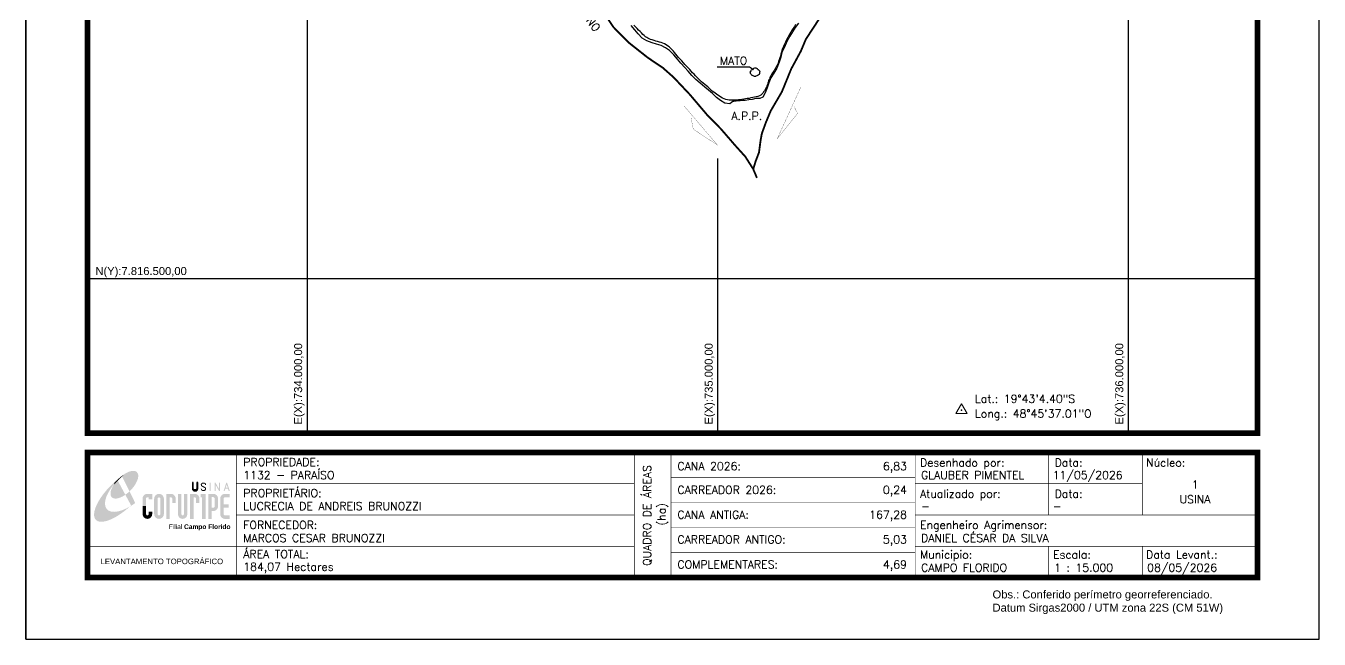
# Model space of a CAD drawing. Header units: inches. Extents: x 733315 to 736465, y 7815622 to 7820077.
# Drawn here: x 733315 to 736465, y 7815622 to 7817116 of the extents above; entities that cross this region are included whole.
import ezdxf
from ezdxf.enums import TextEntityAlignment as Align

# ---------------------------------------------------------------- set-up
doc = ezdxf.new("R2010")
doc.units = ezdxf.units.IN
doc.header["$MEASUREMENT"] = 0
doc.linetypes.add('LIN0', pattern=[0])
for name, color, linetype in [('0114001132', 1, 'Continuous'), ('0114001132057', 5, 'Continuous'), ('CURSOS_D_AGUA', 4, 'Continuous'), ('MALHA', 8, 'Continuous'), ('MARGEM', 5, 'Continuous'), ('MATO', 3, 'Continuous'), ('TEXTO', 7, 'Continuous')]:
    doc.layers.add(name, color=color, linetype=linetype)
doc.styles.add('ARIAL', font='arial.ttf')
doc.styles.add('marcelo', font='arial.ttf')
doc.styles.add('Simplex', font='simplex.shx')
doc.styles.get("Standard").update_dxf_attribs({"font": 'arial.ttf'})

# ---------------------------------------------------------------- blocks, each defined once
blk = doc.blocks.new('A$C78F83FB3')
at = {"layer": 'MARGEM'}
h = blk.add_hatch(color=20, dxfattribs=at)
edge = h.paths.add_edge_path()
edge.add_ellipse((19.49, 23.77), major_axis=(-6.68, -6.67), ratio=0.469426, start_angle=292.73277, end_angle=601.25787)
edge.add_ellipse((22.83, 22.05), major_axis=(12.64, 11.29), ratio=0.457614, start_angle=79.90686, end_angle=107.91393)
edge = h.paths.add_edge_path()
edge.add_ellipse((18.28, 18.7), major_axis=(13.95, 13.59), ratio=0.386848, start_angle=63.96117, end_angle=264.59932)
edge.add_ellipse((22.83, 22.05), major_axis=(12.64, 11.29), ratio=0.457614, start_angle=107.91393, end_angle=245.11815, ccw=False)
edge.add_ellipse((19.49, 23.77), major_axis=(-6.68, -6.67), ratio=0.469426, start_angle=241.25787, end_angle=292.73277, ccw=False)
for color, points in [(20, [(15.46, 26.12), (14.17, 24.81), (14.06, 24.24), (14.39, 23.97), (14.67, 24.54), (19.47, 29.32), (18.48, 28.66), (17.31, 27.78)]), (7, [(58.42, 24.9), (57.9, 24.9), (57.9, 21.73, -0.414214), (57.15, 20.98), (56.84, 20.98, -0.414214), (56.09, 21.73), (56.09, 24.9), (55.57, 24.9), (55.57, 21.73, 0.414214), (56.84, 20.46), (57.15, 20.46, 0.414214), (58.42, 21.73)]), (7, [(61.7, 24.9), (61.23, 24.9, 0.396318), (60.04, 23.78), (60.04, 23.72, 0.151912), (60.39, 22.97), (60.46, 22.92), (62.18, 22), (62.85, 21.83, 0.12407), (62.51, 22.42), (60.75, 23.36, -0.13192), (60.56, 23.77, -0.385578), (61.23, 24.37), (61.7, 24.37, -0.414214), (62.37, 23.7), (62.89, 23.7, 0.414214)]), (7, [(62.37, 23.7), (62.89, 23.7, 0.414214), (61.7, 24.9), (61.23, 24.9, 0.396318), (60.04, 23.78), (60.04, 23.72, 0.151912), (60.39, 22.97), (60.46, 22.92), (62.18, 22), (62.18, 22, -0.131921), (62.37, 21.59, -0.385578), (61.7, 20.98), (61.23, 20.98, -0.414214), (60.56, 21.65), (60.04, 21.65, 0.414214), (61.23, 20.46), (61.7, 20.46, 0.402546), (62.89, 21.61, 0.165292), (62.51, 22.42), (60.75, 23.36, -0.13192), (60.56, 23.77, -0.385578), (61.23, 24.37), (61.7, 24.37, -0.414214)]), (7, [(30.97, 12.46), (29.13, 12.46), (29.13, 8.21, 1), (34.29, 8.21), (34.29, 9.41), (32.45, 9.41), (32.45, 8.21, -1), (30.97, 8.21)])]:
    blk.add_hatch(color=color, dxfattribs=at).paths.add_polyline_path(points)
h = blk.add_hatch(color=7, dxfattribs=at)
h.paths.add_polyline_path([(65.24, 24.9), (64.72, 24.9), (64.72, 20.46), (65.24, 20.46)])
h.paths.add_polyline_path([(67.38, 20.46), (67.9, 20.46), (67.9, 23.74), (69.74, 20.46), (70.23, 20.46), (70.23, 24.9), (69.71, 24.9), (69.71, 21.58), (67.85, 24.9), (67.38, 24.9)])
h.paths.add_polyline_path([(72.17, 20.46), (72.72, 20.46), (73.14, 21.73), (74.49, 21.73), (74.9, 20.46), (75.45, 20.46), (74, 24.9), (73.62, 24.9)])
h.paths.add_polyline_path([(73.81, 23.8), (74.32, 22.25), (73.31, 22.25)], flags=16)
h = blk.add_hatch(color=7, dxfattribs=at)
h.paths.add_polyline_path([(31.71, 18.93, 0.414214), (29.13, 16.35), (29.13, 12.46), (30.97, 12.46), (30.97, 16.35, -0.414214), (31.71, 17.09), (32.45, 17.09), (32.45, 16.02), (34.29, 16.02), (34.29, 18.93)])
h.paths.add_polyline_path([(44.15, 17.09, -0.414214), (44.89, 16.35), (44.89, 14.1), (46.72, 14.1), (46.72, 16.17, 0.433937), (44.15, 18.93), (41.77, 18.93), (41.77, 12.46), (43.61, 12.46), (43.61, 17.09)])
h.paths.add_polyline_path([(43.61, 12.46), (41.77, 12.46), (41.77, 5.62), (43.61, 5.62)])
h.paths.add_polyline_path([(47.92, 12.46), (49.75, 12.46), (49.75, 18.93), (47.92, 18.93)])
h.paths.add_polyline_path([(52.91, 18.93), (51.08, 18.93), (51.08, 12.46), (52.91, 12.46)])
h.paths.add_polyline_path([(51.08, 8.12, -1), (49.75, 8.12), (49.75, 12.46), (47.92, 12.46), (47.92, 8.12, 1), (52.91, 8.12), (52.91, 12.46), (51.08, 12.46)])
h.paths.add_polyline_path([(54.41, 12.46), (56.25, 12.46), (56.25, 17.09), (56.79, 17.09, -0.414214), (57.53, 16.35), (57.53, 14.1), (59.36, 14.1), (59.36, 16.17, 0.433937), (56.79, 18.93), (54.41, 18.93)])
h.paths.add_polyline_path([(56.25, 12.46), (54.41, 12.46), (54.41, 5.62), (56.25, 5.62)])
h.paths.add_polyline_path([(60.73, 12.46), (62.58, 12.46), (62.58, 18.93), (60.02, 18.93), (60.02, 17.08), (60.73, 17.08)])
h.paths.add_polyline_path([(62.58, 12.46), (60.73, 12.46), (60.73, 5.62), (62.58, 5.62)])
h.paths.add_polyline_path([(64.06, 12.46), (65.82, 12.46), (65.82, 17.17), (66.66, 17.17, -0.450417), (67.48, 16.25), (67.48, 12.46), (69.24, 12.46, 0.002307), (69.24, 12.48, 0.005282), (69.23, 12.54, -0.000938), (69.23, 12.53), (69.23, 16.17, 0.433937), (66.66, 18.93), (64.06, 18.93)])
h.paths.add_polyline_path([(64.06, 5.62), (65.82, 5.62), (65.82, 9.77), (66.66, 9.77, 0.426056), (69.24, 12.46), (67.48, 12.46), (67.48, 12.45, -0.450417), (66.66, 11.53), (65.82, 11.53), (65.82, 12.46), (64.06, 12.46)])
h.paths.add_polyline_path([(70.37, 12.46), (74.87, 12.46), (74.87, 13.44), (72.21, 13.44), (72.21, 16.35, -0.414214), (72.95, 17.09), (75.38, 17.09), (75.38, 18.93), (72.95, 18.93, 0.414214), (70.37, 16.35)])
h.paths.add_polyline_path([(72.21, 11.62), (74.87, 11.62), (74.87, 12.46), (70.37, 12.46), (70.37, 8.21, 0.414214), (72.95, 5.62), (75.38, 5.62), (75.38, 7.47), (72.95, 7.47, -0.414214), (72.21, 8.21)])
h = blk.add_hatch(color=7, dxfattribs=at)
h.paths.add_polyline_path([(35.29, 16.35), (35.29, 8.21, 1), (40.46, 8.21, 0.016978), (40.45, 8.38), (40.45, 16.17, 0.433937), (37.88, 18.93), (37.87, 18.93, 0.41391)])
h.paths.add_polyline_path([(38.62, 16.35), (38.62, 8.21, -1), (37.13, 8.21), (37.13, 16.35, -1)], flags=16)
at = {"layer": 'MARGEM', "color": 7}
blk.add_lwpolyline([(58.42, 24.9), (57.9, 24.9), (57.9, 21.73, -0.414214), (57.15, 20.98), (56.84, 20.98, -0.414214), (56.09, 21.73), (56.09, 24.9), (55.57, 24.9), (55.57, 21.73, 0.414214), (56.84, 20.46), (57.15, 20.46, 0.414214), (58.42, 21.73), (58.42, 24.9)], format="xyb", close=True, dxfattribs=at)
at = {"layer": 'MARGEM', "color": 252, "insert": (43.05, 2.72), "char_height": 2.5, "attachment_point": 1, "style": 'ARIAL'}
blk.add_mtext_dynamic_manual_height_columns('Filial {\\fArial|b1|i0|c0|p34;Campo Florido}', width=33.0271, gutter_width=2.46, heights=[2.95], dxfattribs=at)

msp = doc.modelspace()

# ---------------------------------------------------------------- linework, layer by layer
at = {"layer": '0114001132'}
msp.add_lwpolyline([(735197, 7817122.7), (735189, 7817112.2), (735182.3, 7817101.5), (735175.7, 7817090.4), (735169.6, 7817079.1), (735164.2, 7817067.7), (735156.7, 7817050.7), (735154, 7817039.7), (735149.9, 7817027.2), (735143.9, 7817012.6), (735136.8, 7817001), (735129.9, 7816989.1), (735124.8, 7816976.7), (735120.5, 7816965.1), (735115.9, 7816953.1), (735110.3, 7816941.9), (735102.6, 7816939.1), (735092.8, 7816938.6), (735084.5, 7816936.6), (735076.3, 7816936), (735067.2, 7816933.9), (735060.4, 7816934.1), (735055.3, 7816933.5), (735045, 7816932.3), (735039.7, 7816931.9), (735037, 7816931.6), (735033.7, 7816929), (735029.8, 7816925.9), (735017.8, 7816927.3), (735006.9, 7816933.8), (734997.2, 7816941.6), (734987.3, 7816951.1), (734977.7, 7816959.1), (734968.5, 7816966.9), (734957.3, 7816976.2), (734947.1, 7816985.3), (734937.2, 7816994.8), (734928.4, 7817005.2), (734919.2, 7817015.5), (734910.4, 7817025.2), (734902.3, 7817034.9), (734893.2, 7817045.6), (734882.8, 7817056.2), (734873.3, 7817062.4), (734862.6, 7817067.7), (734851.5, 7817071.3), (734840.3, 7817074.2), (734828, 7817079), (734816.5, 7817086.3), (734806.8, 7817096.2), (734798.5, 7817106.3), (734789.4, 7817116.8)], dxfattribs=at)
at = {"layer": '0114001132057', "linetype": 'ByBlock'}
msp.add_lwpolyline([(735190, 7817118.8), (735187, 7817114.3), (735183.9, 7817109.8), (735181.1, 7817105.3), (735178.4, 7817100.9), (735175.9, 7817096.4), (735173.4, 7817092.1), (735171.1, 7817087.7), (735168.6, 7817083.3), (735166.4, 7817078.6), (735164.2, 7817074.1), (735162.1, 7817069.7), (735160.2, 7817065.2), (735158.4, 7817060.8), (735156.8, 7817056.2), (735155.5, 7817051.5), (735154.3, 7817046.8), (735153, 7817042.2), (735151.7, 7817037.6), (735150.2, 7817033.3), (735148.6, 7817029.1), (735147.1, 7817025.1), (735145.6, 7817021.2), (735143.8, 7817017.3), (735141.6, 7817013.5), (735139.6, 7817010.2), (735137.8, 7817007.4), (735135.9, 7817004.6), (735133.9, 7817001.7), (735131.4, 7816997.4), (735130.5, 7816995.8), (735129.5, 7816993.8), (735128.3, 7816991.4), (735127.1, 7816988.9), (735126, 7816986.4), (735125.1, 7816984.1), (735124.2, 7816981.7), (735123.2, 7816979), (735122.3, 7816976.1), (735121.3, 7816973), (735120.2, 7816969.8), (735118.9, 7816966.7), (735117.5, 7816963.7), (735115.9, 7816960.6), (735114, 7816957.6), (735112.1, 7816954.8), (735110, 7816952.2), (735107.7, 7816949.7), (735105.1, 7816947.4), (735101.9, 7816945.4), (735098.3, 7816943.7), (735094.3, 7816942.6), (735090.2, 7816941.8), (735085.7, 7816941), (735081.2, 7816940.2), (735076.8, 7816939.3), (735072.3, 7816938.7), (735068, 7816938), (735063.6, 7816937.3), (735059.3, 7816936.6), (735055, 7816935.9), (735050.6, 7816935.4), (735046.3, 7816935), (735041.9, 7816934.7), (735037.4, 7816934.5), (735032.8, 7816934.6), (735028.3, 7816934.8), (735023.9, 7816935.5), (735019.7, 7816936.7), (735015.7, 7816938.3), (735011.8, 7816940.1), (735008.1, 7816942.2), (735004.5, 7816944.5), (735000.9, 7816947), (734997.3, 7816949.5), (734993.8, 7816952), (734990.5, 7816954.5), (734987.1, 7816957.1), (734983.9, 7816959.8), (734981, 7816962.3), (734978.6, 7816964.5), (734975.9, 7816967), (734972.6, 7816969.9), (734968.7, 7816973.2), (734964.8, 7816976.5), (734961, 7816979.9), (734957.1, 7816983.4), (734953.4, 7816987.1), (734949.7, 7816990.8), (734946.2, 7816994.4), (734942.7, 7816998.1), (734939.2, 7817001.8), (734935.6, 7817005.6), (734932, 7817009.5), (734928.3, 7817013.5), (734924.5, 7817017.6), (734920.5, 7817021.8), (734916.6, 7817026.1), (734912.6, 7817030.6), (734908.7, 7817035), (734905.1, 7817039.2), (734901.7, 7817043.2), (734898.6, 7817047.1), (734895.4, 7817050.9), (734892.2, 7817054.6), (734888.9, 7817058.2), (734885.5, 7817061.7), (734882, 7817064.9), (734878.3, 7817067.6), (734874.4, 7817070), (734870.4, 7817071.8), (734866.5, 7817073.5), (734862.5, 7817075), (734858.1, 7817076.4), (734853.8, 7817077.7), (734849.5, 7817078.9), (734845.2, 7817080.2), (734840.8, 7817081.6), (734836.7, 7817082.9), (734833.2, 7817084.3), (734830.2, 7817085.7), (734827.4, 7817087.2), (734824.6, 7817089.3), (734821.4, 7817092), (734818.1, 7817095.2), (734814.8, 7817098.6), (734811.3, 7817102.1), (734807.7, 7817105.7), (734803.8, 7817109.5), (734800, 7817113.2), (734796.2, 7817117.2)], dxfattribs=at)
at = {"layer": 'CURSOS_D_AGUA', "linetype": 'Continuous'}
for points in [[(735086.8, 7816766.8, 4.5, 4.5, 0), (735067.4, 7816797.3, 4.5, 4.5, 0), (735043.2, 7816824.1, 4.5, 4.5, 0), (735008.1, 7816864.7, 4.5, 4.5, 0), (734973.6, 7816900, 4.5, 4.5, 0), (734932.1, 7816948.8, 4.5, 4.5, 0), (734893, 7816990.3, 4.5, 4.5, 0), (734866.6, 7817013.7, 4.5, 4.5, 0), (734830.2, 7817038.2, 4.5, 4.5, 0), (734782.6, 7817075.8, 4.5, 4.5, 0), (734746.1, 7817113, 4.5, 4.5, 0), (734720.9, 7817151.2, 4.5, 4.5, 0)], [(735095.8, 7816745.4, 4.5, 4.5, 0), (735086.8, 7816766.8, 4.5, 4.5, 0), (735092.6, 7816785.9, 4.5, 4.5, 0), (735100.8, 7816807.4, 4.5, 4.5, 0), (735104.6, 7816836.1, 4.5, 4.5, 0), (735107.7, 7816853.3, 4.5, 4.5, 0), (735117.2, 7816879.5, 4.5, 4.5, 0), (735129.4, 7816908.8, 4.5, 4.5, 0), (735156.6, 7816955.3, 4.5, 4.5, 0), (735179.3, 7817011, 4.5, 4.5, 0), (735202.7, 7817054.1, 4.5, 4.5, 0), (735215, 7817083.4, 4.5, 4.5, 0), (735249.4, 7817135.9, 4.5, 4.5, 0)]]:
    msp.add_lwpolyline(points, format="xyseb", dxfattribs=at)
at = {"layer": 'CURSOS_D_AGUA', "linetype": 'Continuous', "const_width": 0.5}
for points in [[(735202.8, 7816966.8), (735145.3, 7816841), (735194.9, 7816902.7), (735186.1, 7816919.3)], [(734918.5, 7816920.5), (734999.7, 7816825.4), (734940.8, 7816864.1), (734935.4, 7816891)]]:
    msp.add_lwpolyline(points, dxfattribs=at)
at = {"layer": 'MALHA', "color": 8, "elevation": 626.6}
for points in [[(736000, 7818563.6), (736000, 7816659), (736000, 7816123.2)], [(734000, 7817509.4), (734000, 7816659), (734000, 7816123.2)], [(735000, 7816792.8), (735000, 7816659), (735000, 7816123.2)], [(733465.1, 7816500), (736315.1, 7816500)]]:
    msp.add_lwpolyline(points, dxfattribs=at)
at = {"layer": 'MARGEM', "color": 174, "linetype": 'LIN0'}
msp.add_line((733315.1, 7815621.6, 626.6), (733315.1, 7820076.6, 626.6), dxfattribs=at)
at = {"layer": 'MARGEM', "color": 174, "linetype": 'LIN0', "elevation": 626.6, "flags": 128}
msp.add_lwpolyline([(736465.1, 7815621.6), (736465.1, 7820076.6), (733315.1, 7820076.6), (733315.1, 7815621.6)], close=True, dxfattribs=at)
at = {"layer": 'MARGEM', "color": 174, "linetype": 'LIN0', "const_width": 13.6, "elevation": 626.6, "flags": 128}
for points in [[(736315.1, 7816123.2), (736315.1, 7819926.6), (733465.1, 7819926.6), (733465.1, 7816123.2)], [(733465.1, 7816076.6), (736315.1, 7816076.6), (736315.1, 7815771.6), (733465.1, 7815771.6)]]:
    msp.add_lwpolyline(points, close=True, dxfattribs=at)
at = {"layer": 'MARGEM', "color": 174, "linetype": 'LIN0', "elevation": 626.6, "flags": 128}
for points, const_width in [([(733827.5, 7816076.6), (733827.5, 7815771.6)], 1.51), ([(733827.5, 7816076.6), (733827.5, 7815774.4)], 1.5), ([(734797.3, 7816076.6), (734797.3, 7815775.3)], 1.51), ([(734886.2, 7816076.6), (734886.2, 7815775.3)], 1.51), ([(735481.2, 7816076.6), (735481.2, 7815775.3)], 1.51), ([(735806.6, 7815924.1), (735806.6, 7816076.6)], 1.51), ([(736034.2, 7815924.1), (736034.2, 7816076.6)], 1.51), ([(733827.5, 7816000.3), (734797.3, 7816000.3)], 1.51), ([(734886.2, 7816015.6), (735481.2, 7816015.6)], 1.51), ([(735481.2, 7816000.3), (736034.2, 7816000.3)], 1.51), ([(734886.2, 7815954.6), (735481.2, 7815954.6)], 1.51), ([(733827.5, 7815924.1), (734797.3, 7815924.1)], 1.51), ([(735481.2, 7815924.1), (736315.3, 7815924.1)], 1.51), ([(734886.2, 7815893.6), (735481.2, 7815893.6)], 1.51), ([(733465.1, 7815847.8), (734797.3, 7815847.8)], 1.51), ([(735481.2, 7815847.8), (736315.2, 7815847.8)], 1.51), ([(735806.6, 7815847.8), (735806.6, 7815772.3)], 1.51), ([(736034.2, 7815847.8), (736034.2, 7815772.3)], 1.51), ([(734886.2, 7815832.6), (735481.2, 7815832.6)], 1.51)]:
    msp.add_lwpolyline(points, dxfattribs=dict(at, const_width=const_width))
at = {"layer": 'MATO', "linetype": 'ByBlock', "elevation": 595.5}
msp.add_lwpolyline([(735089.7, 7817012.6), (735087.7, 7817011.9), (735085.8, 7817010.6), (735083.9, 7817009.1), (735082, 7817007.7), (735080.6, 7817006.5), (735079.2, 7817004.2), (735078.8, 7817003.1), (735078.9, 7817002), (735078.9, 7817000.6), (735080.8, 7816999.2), (735081.8, 7816997.3), (735083.1, 7816995.9), (735083.9, 7816995.5), (735085.5, 7816994.7), (735087.4, 7816993.8), (735088.8, 7816993.4), (735090.2, 7816993.3), (735091.6, 7816993.3), (735093, 7816993.5), (735094.1, 7816993.9), (735096, 7816995.2), (735097.1, 7816995.7), (735098.3, 7816995.9), (735099.5, 7816996.5), (735100.6, 7816997), (735101.4, 7816997.8), (735102.2, 7816998.5), (735102.8, 7816999.5), (735102.9, 7817000.3), (735102.8, 7817001.1), (735102.9, 7817002), (735103.2, 7817003.1), (735103.2, 7817003.8), (735103.3, 7817004.4), (735103.1, 7817005.2), (735101.9, 7817006.7), (735101.3, 7817007.3), (735099.8, 7817008.4), (735098.7, 7817009.1), (735098, 7817009.8), (735097.2, 7817010.8), (735096.4, 7817011.3), (735095.4, 7817011.8), (735093.7, 7817012.6), (735092.8, 7817012.7)], close=True, dxfattribs=at)
at = {"layer": 'TEXTO', "linetype": 'Continuous'}
msp.add_lwpolyline([(734998.9, 7817016.3), (735078, 7817016.3), (735087.7, 7817009.7)], dxfattribs=at)
at = {"layer": 'TEXTO', "color": 7, "lineweight": 9, "flags": 128}
msp.add_lwpolyline([(735580.5, 7816171.7), (735607.6, 7816171.7), (735594, 7816195.2)], close=True, dxfattribs=at)
at = {"layer": 'TEXTO', "color": 7, "lineweight": 9, "const_width": 2.12, "flags": 128}
msp.add_lwpolyline([(735593, 7816179.5, -1), (735595.1, 7816179.5, -1)], format="xyb", close=True, dxfattribs=at)

# ---------------------------------------------------------------- block references
at = {"layer": 'MARGEM', "linetype": 'ByBlock', "xscale": 4.587008144540712, "yscale": 4.587008144540712, "zscale": 4.587008144540712}
msp.add_blockref('A$C78F83FB3', (733465.7, 7815888.8, 626.6), dxfattribs=at)

# ---------------------------------------------------------------- texts
at = {"layer": 'MALHA'}
msp.add_text('N(Y):7.816.500,00', height=19.5, dxfattribs=at).set_placement((733484.5, 7816502.9, 626.6), align=Align.BOTTOM_LEFT)
for s, p in [('E(X):734.000,00', (733993.9, 7816144.6, 626.6)), ('E(X):735.000,00', (734993.9, 7816144.6, 626.6)), ('E(X):736.000,00', (735993.9, 7816144.6, 626.6))]:
    msp.add_text(s, height=19.5, rotation=90, dxfattribs=at).set_placement(p, align=Align.BOTTOM_LEFT)
at = {"layer": 'MARGEM', "color": 7, "linetype": 'Continuous', "lineweight": 9}
for s, style, p in [('PROPRIEDADE:', 'Simplex', (733844.6, 7816062.9, 626.6)), ('Desenhado por:', 'Simplex', (735493, 7816061.4, 626.6)), ('Data:', 'Simplex', (735820.9, 7816061.4, 626.6)), ('Núcleo:', 'Simplex', (736043.7, 7816061.4, 626.6)), ('PROPRIETÁRIO:', 'Simplex', (733844.6, 7815987.3, 626.6)), ('Atualizado por:', 'Simplex', (735493, 7815985.5, 626.6)), ('Data:', 'Simplex', (735820.9, 7815985.5, 626.6)), ('FORNECEDOR:', 'Simplex', (733844.6, 7815909.5, 626.6)), ('Engenheiro Agrimensor:', 'Simplex', (735493, 7815909.5, 626.6)), ('ÁREA TOTAL:', 'Simplex', (733844.6, 7815838.5, 626.6)), ('Municipio:', 'Simplex', (735493, 7815837.3, 626.6)), ('Escala:', 'Simplex', (735817.1, 7815837.3, 626.6)), ('Data Levant.:', 'Simplex', (736043.7, 7815837.3, 626.6)), ('Obs.: Conferido perímetro georreferenciado.', 'marcelo', (735669.6, 7815740.3, 626.6)), ('Datum Sirgas2000 / UTM zona 22S (CM 51W)', 'marcelo', (735669.6, 7815708.1, 626.6))]:
    msp.add_text(s, height=19.5, dxfattribs=dict(at, style=style)).set_placement(p, align=Align.TOP_LEFT)
at = {"layer": 'MARGEM', "color": 7, "linetype": 'Continuous', "style": 'Simplex'}
for s, p in [('1132 - PARAÍSO', (733844.6, 7816031.1, 626.6)), ('CANA 2026:', (734902.1, 7816052.8, 626.6)), ('11/05/2026', (735816.1, 7816031.1, 626.6)), ('GLAUBER PIMENTEL', (735495.5, 7816031.1, 626.6)), ('CARREADOR 2026:', (734902.1, 7815995, 626.6)), ('LUCRECIA DE ANDREIS BRUNOZZI', (733844.6, 7815955.5, 626.6)), ('-', (735495.5, 7815955.5, 626.6)), ('-', (735816.1, 7815955.5, 626.6)), ('CANA ANTIGA:', (734902.1, 7815934.6, 626.6)), ('MARCOS CESAR BRUNOZZI', (733844.6, 7815877.7, 626.6)), ('DANIEL CÉSAR DA SILVA', (735495.5, 7815877.7, 626.6)), ('CARREADOR ANTIGO:', (734902.1, 7815874.2, 626.6)), ('COMPLEMENTARES:', (734902.1, 7815813.2, 626.6)), ('184,07 Hectares', (733844.6, 7815807.8, 626.6)), ('CAMPO FLORIDO', (735495.5, 7815805.5, 626.6)), ('1 : 15.000', (735819.6, 7815805.5, 626.6)), ('08/05/2026', (736046.2, 7815805.5, 626.6))]:
    msp.add_text(s, height=19.5, dxfattribs=at).set_placement(p, align=Align.TOP_LEFT)
for s, p in [('QUADRO DE ÁREAS', (734828.1, 7815922.7, 626.6)), ('(ha)', (734863.7, 7815925.7, 626.6))]:
    msp.add_text(s, height=19.5, rotation=90, dxfattribs=at).set_placement(p, align=Align.MIDDLE_CENTER)
for s, p in [('6,83', (735461.2, 7816052.8, 626.6)), ('0,24', (735461.2, 7815995, 626.6)), ('167,28', (735461.2, 7815934.6, 626.6)), ('5,03', (735461.2, 7815874.2, 626.6)), ('4,69', (735461.2, 7815813.2, 626.6))]:
    msp.add_text(s, height=19.5, dxfattribs=at).set_placement(p, align=Align.TOP_RIGHT)
for s, p in [('1', (736162.9, 7815998.3, 626.6)), ('USINA', (736162.9, 7815962.3, 626.6))]:
    msp.add_text(s, height=19.5, dxfattribs=at).set_placement(p, align=Align.MIDDLE_CENTER)
at = {"layer": 'MARGEM', "color": 7, "linetype": 'ByBlock'}
msp.add_text('LEVANTAMENTO TOPOGRÁFICO', height=13.5, dxfattribs=at).set_placement((733646.3, 7815811.1, 626.6), align=Align.MIDDLE_CENTER)
at = {"layer": 'TEXTO', "linetype": 'Continuous', "style": 'Simplex'}
msp.add_text('CÓRREGO SEVERINO', height=19.5, rotation=306.7786, dxfattribs=at).set_placement((734630.1, 7817209.9), align=Align.MIDDLE_CENTER)
for s, p in [('MATO', (735038.9, 7817031)), ('A.P.P.', (735071.1, 7816896.5))]:
    msp.add_text(s, height=19.5, dxfattribs=at).set_placement(p, align=Align.MIDDLE_CENTER)
at = {"layer": 'TEXTO', "linetype": 'ByBlock', "style": 'Simplex'}
for s, p in [('Lat.: 19°43\'4.40"S', (735626.8, 7816197.5, 985.2)), ('Long.: 48°45\'37.01"O', (735626.8, 7816161.3, 985.2))]:
    msp.add_text(s, height=19.5, dxfattribs=at).set_placement(p)

doc.saveas('drawing.dxf')
